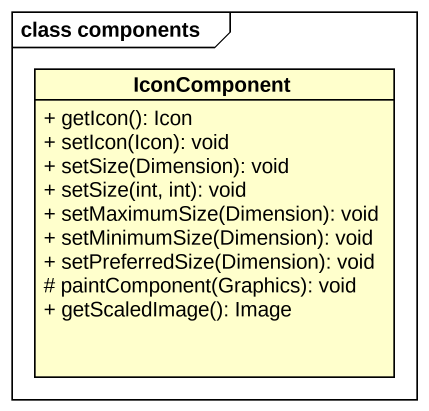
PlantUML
@startuml
mainframe class components
hide circle
hide empty members
skinparam classAttributeIconSize 0
class IconComponent {
  + getIcon(): Icon
  + setIcon(Icon): void
  + setSize(Dimension): void
  + setSize(int, int): void
  + setMaximumSize(Dimension): void
  + setMinimumSize(Dimension): void
  + setPreferredSize(Dimension): void
  # paintComponent(Graphics): void
  + getScaledImage(): Image
}
@enduml
